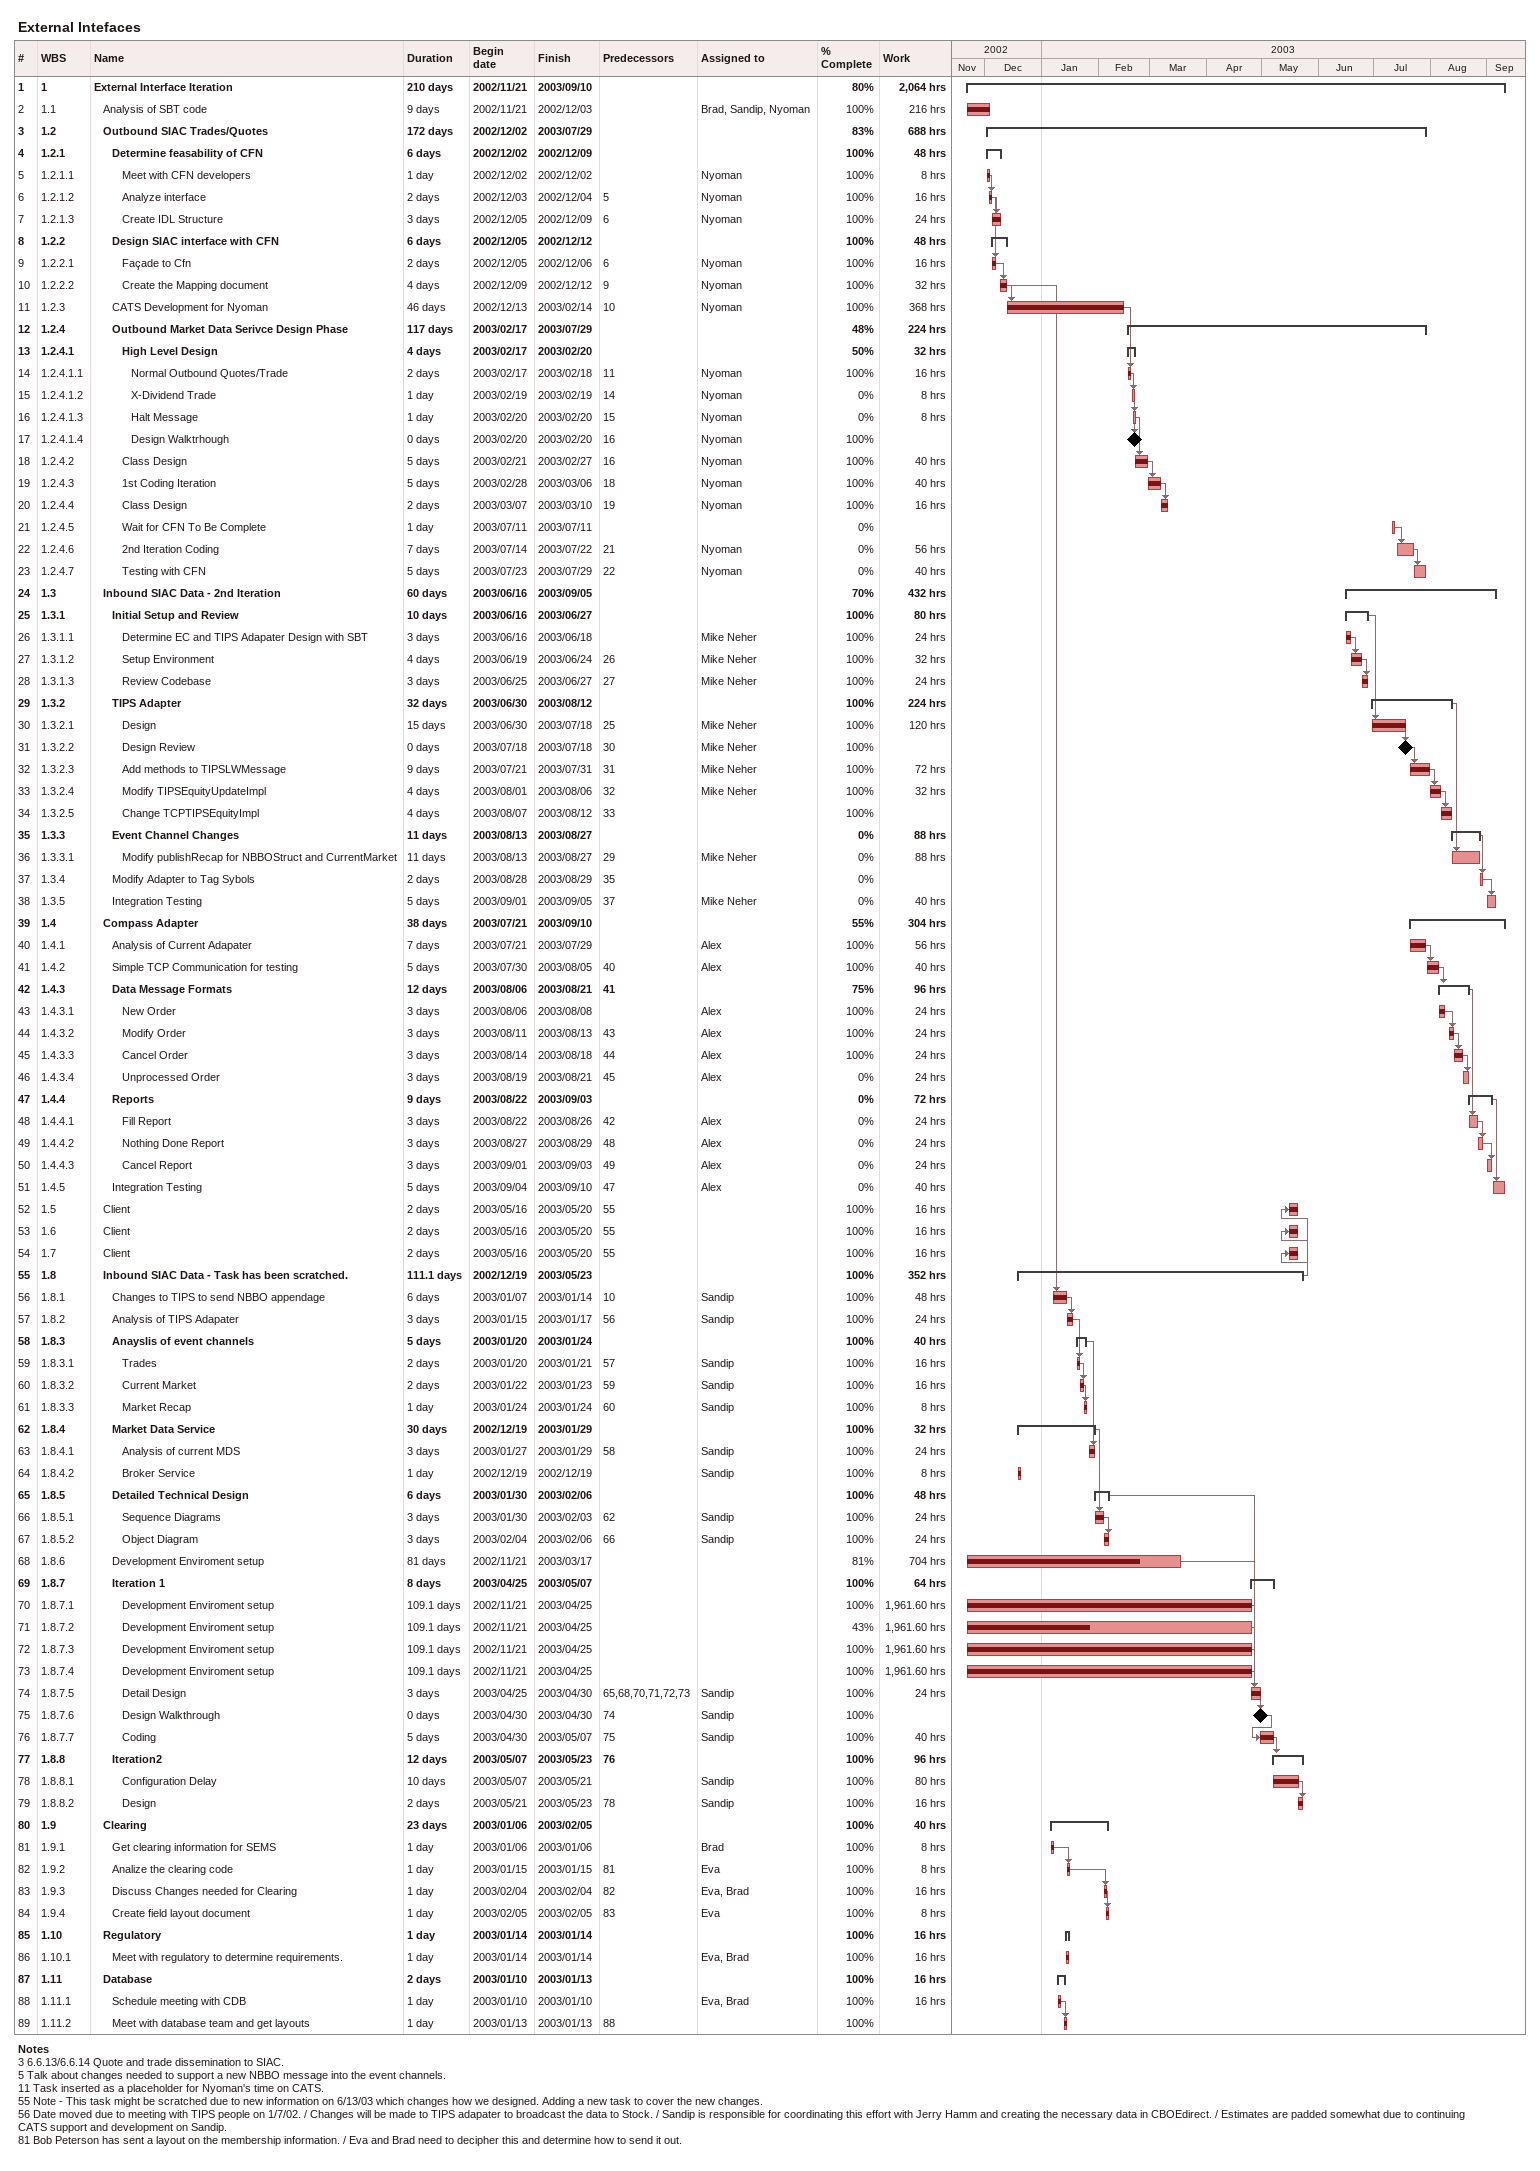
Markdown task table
External Intefaces

| ID | WBS | Task | Duration | Start | Finish | Predecessors | Resources | % complete | Work (h) |
|---|---|---|---|---|---|---|---|---|---|
| 1 | 1 | **External Interface Iteration** | 210d | 2002-11-21 | 2003-09-10 |  |  | 80 | 2064 |
| 2 | 1.1 | Analysis of SBT code | 9d | 2002-11-21 | 2002-12-03 |  | Brad, Sandip, Nyoman | 100 | 216 |
| 3 | 1.2 | **Outbound SIAC Trades/Quotes** | 172d | 2002-12-02 | 2003-07-29 |  |  | 83 | 688 |
| 4 | 1.2.1 | **Determine feasability of CFN** | 6d | 2002-12-02 | 2002-12-09 |  |  | 100 | 48 |
| 5 | 1.2.1.1 | Meet with CFN developers | 1d | 2002-12-02 | 2002-12-02 |  | Nyoman | 100 | 8 |
| 6 | 1.2.1.2 | Analyze interface | 2d | 2002-12-03 | 2002-12-04 | 5 | Nyoman | 100 | 16 |
| 7 | 1.2.1.3 | Create IDL Structure | 3d | 2002-12-05 | 2002-12-09 | 6 | Nyoman | 100 | 24 |
| 8 | 1.2.2 | **Design SIAC interface with CFN** | 6d | 2002-12-05 | 2002-12-12 |  |  | 100 | 48 |
| 9 | 1.2.2.1 | Façade to Cfn | 2d | 2002-12-05 | 2002-12-06 | 6 | Nyoman | 100 | 16 |
| 10 | 1.2.2.2 | Create the Mapping document | 4d | 2002-12-09 | 2002-12-12 | 9 | Nyoman | 100 | 32 |
| 11 | 1.2.3 | CATS Development for Nyoman | 46d | 2002-12-13 | 2003-02-14 | 10 | Nyoman | 100 | 368 |
| 12 | 1.2.4 | **Outbound Market Data Serivce Design Phase** | 117d | 2003-02-17 | 2003-07-29 |  |  | 48 | 224 |
| 13 | 1.2.4.1 | **High Level Design** | 4d | 2003-02-17 | 2003-02-20 |  |  | 50 | 32 |
| 14 | 1.2.4.1.1 | Normal Outbound Quotes/Trade | 2d | 2003-02-17 | 2003-02-18 | 11 | Nyoman | 100 | 16 |
| 15 | 1.2.4.1.2 | X-Dividend Trade | 1d | 2003-02-19 | 2003-02-19 | 14 | Nyoman | 0 | 8 |
| 16 | 1.2.4.1.3 | Halt Message | 1d | 2003-02-20 | 2003-02-20 | 15 | Nyoman | 0 | 8 |
| 17 | 1.2.4.1.4 | Design Walktrhough | 0d | 2003-02-20 | 2003-02-20 | 16 | Nyoman | 100 |  |
| 18 | 1.2.4.2 | Class Design | 5d | 2003-02-21 | 2003-02-27 | 16 | Nyoman | 100 | 40 |
| 19 | 1.2.4.3 | 1st Coding Iteration | 5d | 2003-02-28 | 2003-03-06 | 18 | Nyoman | 100 | 40 |
| 20 | 1.2.4.4 | Class Design | 2d | 2003-03-07 | 2003-03-10 | 19 | Nyoman | 100 | 16 |
| 21 | 1.2.4.5 | Wait for CFN To Be Complete | 1d | 2003-07-11 | 2003-07-11 |  |  | 0 |  |
| 22 | 1.2.4.6 | 2nd Iteration Coding | 7d | 2003-07-14 | 2003-07-22 | 21 | Nyoman | 0 | 56 |
| 23 | 1.2.4.7 | Testing with CFN | 5d | 2003-07-23 | 2003-07-29 | 22 | Nyoman | 0 | 40 |
| 24 | 1.3 | **Inbound SIAC Data - 2nd Iteration** | 60d | 2003-06-16 | 2003-09-05 |  |  | 70 | 432 |
| 25 | 1.3.1 | **Initial Setup and Review** | 10d | 2003-06-16 | 2003-06-27 |  |  | 100 | 80 |
| 26 | 1.3.1.1 | Determine EC and TIPS Adapater Design with SBT | 3d | 2003-06-16 | 2003-06-18 |  | Mike Neher | 100 | 24 |
| 27 | 1.3.1.2 | Setup Environment | 4d | 2003-06-19 | 2003-06-24 | 26 | Mike Neher | 100 | 32 |
| 28 | 1.3.1.3 | Review Codebase | 3d | 2003-06-25 | 2003-06-27 | 27 | Mike Neher | 100 | 24 |
| 29 | 1.3.2 | **TIPS Adapter** | 32d | 2003-06-30 | 2003-08-12 |  |  | 100 | 224 |
| 30 | 1.3.2.1 | Design | 15d | 2003-06-30 | 2003-07-18 | 25 | Mike Neher | 100 | 120 |
| 31 | 1.3.2.2 | Design Review | 0d | 2003-07-18 | 2003-07-18 | 30 | Mike Neher | 100 |  |
| 32 | 1.3.2.3 | Add methods to TIPSLWMessage | 9d | 2003-07-21 | 2003-07-31 | 31 | Mike Neher | 100 | 72 |
| 33 | 1.3.2.4 | Modify TIPSEquityUpdateImpl | 4d | 2003-08-01 | 2003-08-06 | 32 | Mike Neher | 100 | 32 |
| 34 | 1.3.2.5 | Change TCPTIPSEquityImpl | 4d | 2003-08-07 | 2003-08-12 | 33 |  | 100 |  |
| 35 | 1.3.3 | **Event Channel Changes** | 11d | 2003-08-13 | 2003-08-27 |  |  | 0 | 88 |
| 36 | 1.3.3.1 | Modify publishRecap for NBBOStruct and CurrentMarket | 11d | 2003-08-13 | 2003-08-27 | 29 | Mike Neher | 0 | 88 |
| 37 | 1.3.4 | Modify Adapter to Tag Sybols | 2d | 2003-08-28 | 2003-08-29 | 35 |  | 0 |  |
| 38 | 1.3.5 | Integration Testing | 5d | 2003-09-01 | 2003-09-05 | 37 | Mike Neher | 0 | 40 |
| 39 | 1.4 | **Compass Adapter** | 38d | 2003-07-21 | 2003-09-10 |  |  | 55 | 304 |
| 40 | 1.4.1 | Analysis of Current Adapater | 7d | 2003-07-21 | 2003-07-29 |  | Alex | 100 | 56 |
| 41 | 1.4.2 | Simple TCP Communication for testing | 5d | 2003-07-30 | 2003-08-05 | 40 | Alex | 100 | 40 |
| 42 | 1.4.3 | **Data Message Formats** | 12d | 2003-08-06 | 2003-08-21 | 41 |  | 75 | 96 |
| 43 | 1.4.3.1 | New Order | 3d | 2003-08-06 | 2003-08-08 |  | Alex | 100 | 24 |
| 44 | 1.4.3.2 | Modify Order | 3d | 2003-08-11 | 2003-08-13 | 43 | Alex | 100 | 24 |
| 45 | 1.4.3.3 | Cancel Order | 3d | 2003-08-14 | 2003-08-18 | 44 | Alex | 100 | 24 |
| 46 | 1.4.3.4 | Unprocessed Order | 3d | 2003-08-19 | 2003-08-21 | 45 | Alex | 0 | 24 |
| 47 | 1.4.4 | **Reports** | 9d | 2003-08-22 | 2003-09-03 |  |  | 0 | 72 |
| 48 | 1.4.4.1 | Fill Report | 3d | 2003-08-22 | 2003-08-26 | 42 | Alex | 0 | 24 |
| 49 | 1.4.4.2 | Nothing Done Report | 3d | 2003-08-27 | 2003-08-29 | 48 | Alex | 0 | 24 |
| 50 | 1.4.4.3 | Cancel Report | 3d | 2003-09-01 | 2003-09-03 | 49 | Alex | 0 | 24 |
| 51 | 1.4.5 | Integration Testing | 5d | 2003-09-04 | 2003-09-10 | 47 | Alex | 0 | 40 |
| 52 | 1.5 | Client | 2d | 2003-05-16 | 2003-05-20 | 55 |  | 100 | 16 |
| 53 | 1.6 | Client | 2d | 2003-05-16 | 2003-05-20 | 55 |  | 100 | 16 |
| 54 | 1.7 | Client | 2d | 2003-05-16 | 2003-05-20 | 55 |  | 100 | 16 |
| 55 | 1.8 | **Inbound SIAC Data - Task has been scratched.** | 111.1d | 2002-12-19 | 2003-05-23 |  |  | 100 | 352 |
| 56 | 1.8.1 | Changes to TIPS to send NBBO appendage | 6d | 2003-01-07 | 2003-01-14 | 10 | Sandip | 100 | 48 |
| 57 | 1.8.2 | Analysis of TIPS Adapater | 3d | 2003-01-15 | 2003-01-17 | 56 | Sandip | 100 | 24 |
| 58 | 1.8.3 | **Anayslis of event channels** | 5d | 2003-01-20 | 2003-01-24 |  |  | 100 | 40 |
| 59 | 1.8.3.1 | Trades | 2d | 2003-01-20 | 2003-01-21 | 57 | Sandip | 100 | 16 |
| 60 | 1.8.3.2 | Current Market | 2d | 2003-01-22 | 2003-01-23 | 59 | Sandip | 100 | 16 |
| 61 | 1.8.3.3 | Market Recap | 1d | 2003-01-24 | 2003-01-24 | 60 | Sandip | 100 | 8 |
| 62 | 1.8.4 | **Market Data Service** | 30d | 2002-12-19 | 2003-01-29 |  |  | 100 | 32 |
| 63 | 1.8.4.1 | Analysis of current MDS | 3d | 2003-01-27 | 2003-01-29 | 58 | Sandip | 100 | 24 |
| 64 | 1.8.4.2 | Broker Service | 1d | 2002-12-19 | 2002-12-19 |  | Sandip | 100 | 8 |
| 65 | 1.8.5 | **Detailed Technical Design** | 6d | 2003-01-30 | 2003-02-06 |  |  | 100 | 48 |
| 66 | 1.8.5.1 | Sequence Diagrams | 3d | 2003-01-30 | 2003-02-03 | 62 | Sandip | 100 | 24 |
| 67 | 1.8.5.2 | Object Diagram | 3d | 2003-02-04 | 2003-02-06 | 66 | Sandip | 100 | 24 |
| 68 | 1.8.6 | Development Enviroment setup | 81d | 2002-11-21 | 2003-03-17 |  |  | 81 | 704 |
| 69 | 1.8.7 | **Iteration 1** | 8d | 2003-04-25 | 2003-05-07 |  |  | 100 | 64 |
| 70 | 1.8.7.1 | Development Enviroment setup | 109.1d | 2002-11-21 | 2003-04-25 |  |  | 100 | 1961.60 |
| 71 | 1.8.7.2 | Development Enviroment setup | 109.1d | 2002-11-21 | 2003-04-25 |  |  | 43 | 1961.60 |
| 72 | 1.8.7.3 | Development Enviroment setup | 109.1d | 2002-11-21 | 2003-04-25 |  |  | 100 | 1961.60 |
| 73 | 1.8.7.4 | Development Enviroment setup | 109.1d | 2002-11-21 | 2003-04-25 |  |  | 100 | 1961.60 |
| 74 | 1.8.7.5 | Detail Design | 3d | 2003-04-25 | 2003-04-30 | 65, 68, 70, 71, 72, 73 | Sandip | 100 | 24 |
| 75 | 1.8.7.6 | Design Walkthrough | 0d | 2003-04-30 | 2003-04-30 | 74 | Sandip | 100 |  |
| 76 | 1.8.7.7 | Coding | 5d | 2003-04-30 | 2003-05-07 | 75 | Sandip | 100 | 40 |
| 77 | 1.8.8 | **Iteration2** | 12d | 2003-05-07 | 2003-05-23 | 76 |  | 100 | 96 |
| 78 | 1.8.8.1 | Configuration Delay | 10d | 2003-05-07 | 2003-05-21 |  | Sandip | 100 | 80 |
| 79 | 1.8.8.2 | Design | 2d | 2003-05-21 | 2003-05-23 | 78 | Sandip | 100 | 16 |
| 80 | 1.9 | **Clearing** | 23d | 2003-01-06 | 2003-02-05 |  |  | 100 | 40 |
| 81 | 1.9.1 | Get clearing information for SEMS | 1d | 2003-01-06 | 2003-01-06 |  | Brad | 100 | 8 |
| 82 | 1.9.2 | Analize the clearing code | 1d | 2003-01-15 | 2003-01-15 | 81 | Eva | 100 | 8 |
| 83 | 1.9.3 | Discuss Changes needed for Clearing | 1d | 2003-02-04 | 2003-02-04 | 82 | Eva, Brad | 100 | 16 |
| 84 | 1.9.4 | Create field layout document | 1d | 2003-02-05 | 2003-02-05 | 83 | Eva | 100 | 8 |
| 85 | 1.10 | **Regulatory** | 1d | 2003-01-14 | 2003-01-14 |  |  | 100 | 16 |
| 86 | 1.10.1 | Meet with regulatory to determine requirements. | 1d | 2003-01-14 | 2003-01-14 |  | Eva, Brad | 100 | 16 |
| 87 | 1.11 | **Database** | 2d | 2003-01-10 | 2003-01-13 |  |  | 100 | 16 |
| 88 | 1.11.1 | Schedule meeting with CDB | 1d | 2003-01-10 | 2003-01-10 |  | Eva, Brad | 100 | 16 |
| 89 | 1.11.2 | Meet with database team and get layouts | 1d | 2003-01-13 | 2003-01-13 | 88 |  | 100 |  |

Notes
- 3: 6.6.13/6.6.14 Quote and trade dissemination to SIAC.
- 5: Talk about changes needed to support a new NBBO message into the event channels.
- 11: Task inserted as a placeholder for Nyoman's time on CATS.
- 55: Note - This task might be scratched due to new information on 6/13/03 which changes how we designed. Adding a new task to cover the new changes.
- 56: Date moved due to meeting with TIPS people on 1/7/02. / Changes will be made to TIPS adapater to broadcast the data to Stock. / Sandip is responsible for coordinating this effort with Jerry Hamm and creating the necessary data in CBOEdirect. / Estimates are padded somewhat due to continuing CATS support and development on Sandip.
- 81: Bob Peterson has sent a layout on the membership information. / Eva and Brad need to decipher this and determine how to send it out.
